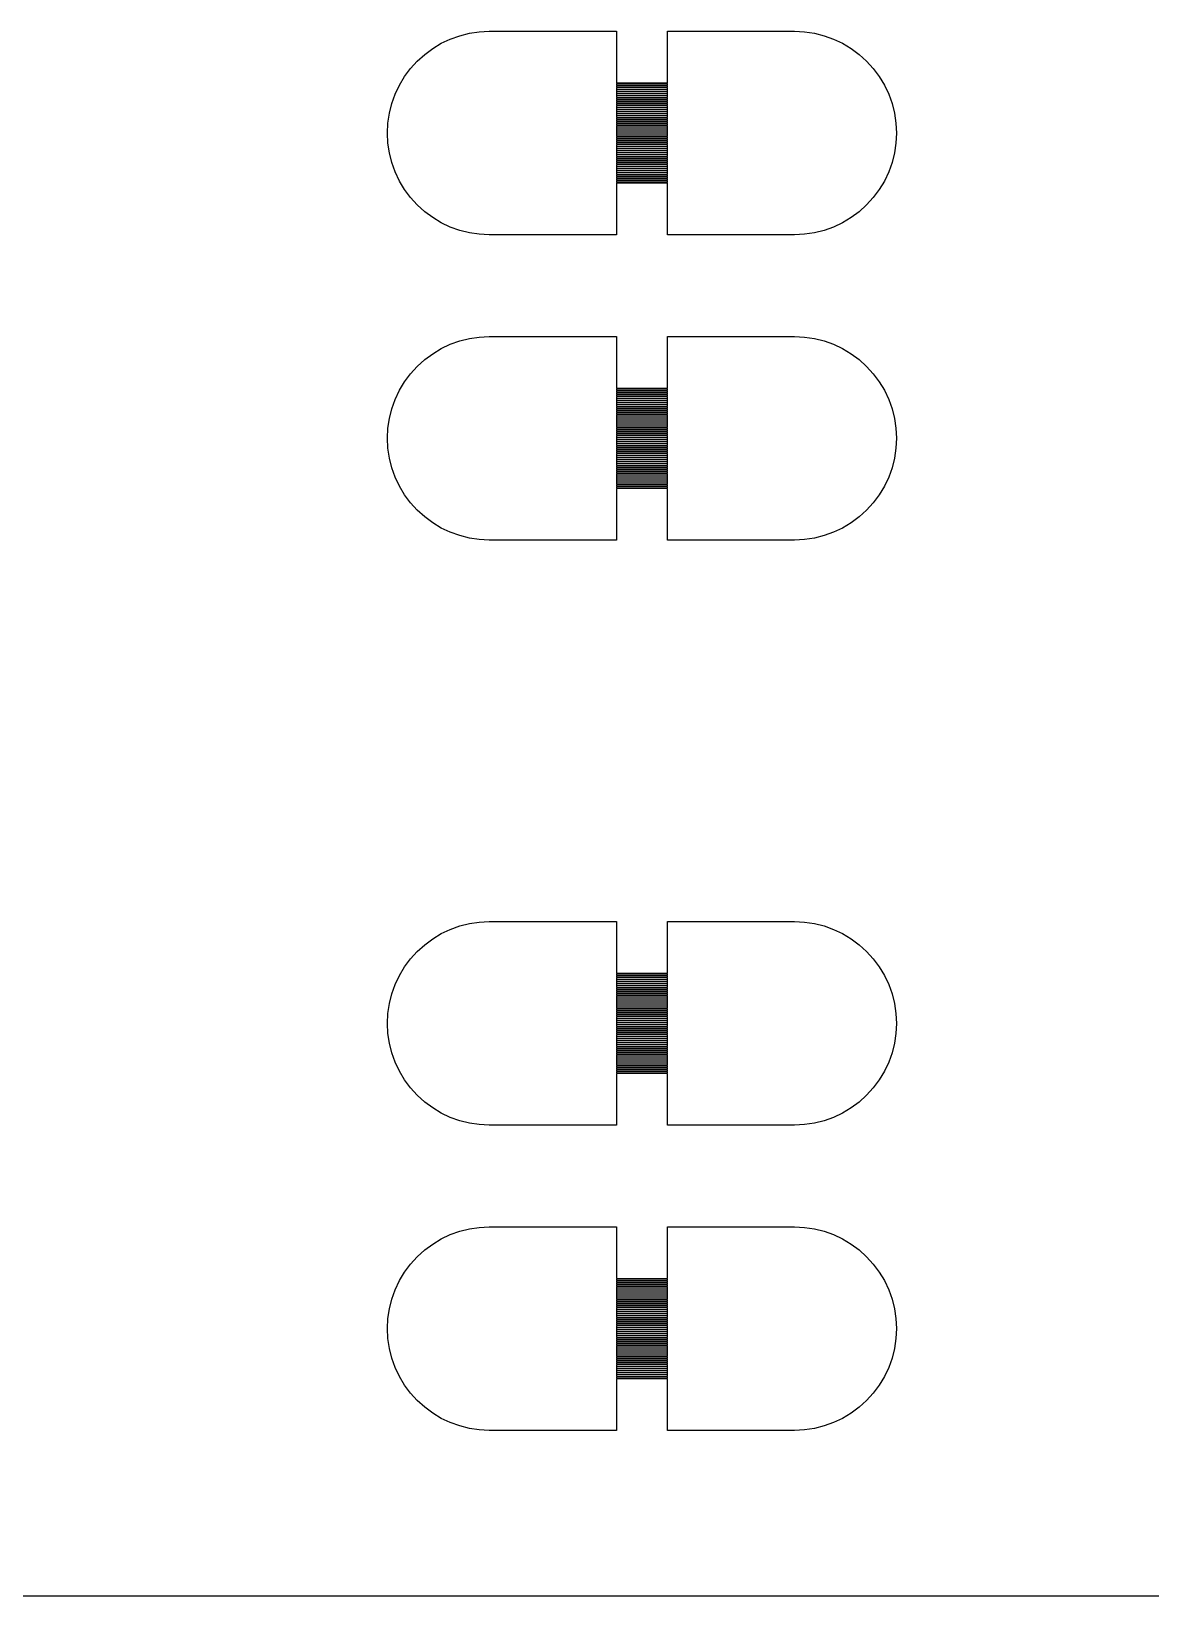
# Model space of a CAD drawing. Extents: x -17 to 84, y -19 to 84.
# Drawn here: x 11.5 to 33.5, y -2.25 to 28.5 of the extents above; entities that cross this region are included whole.
import ezdxf

# ---------------------------------------------------------------- set-up
doc = ezdxf.new("R2010")
doc.units = 0

msp = doc.modelspace()

# ---------------------------------------------------------------- linework, layer by layer
for p, q in [((19.5572, 28.2638), (19.7346, 28.3477)), ((19.7346, 28.3477), (19.9194, 28.4139)), ((19.9194, 28.4139), (20.1098, 28.4616)), ((20.1098, 28.4616), (20.304, 28.4904)), ((20.304, 28.4904), (20.5, 28.5)), ((20.5, 28.5), (23, 28.5)), ((23, 28.5), (23, 27.485)), ((24, 27.485), (24, 28.5)), ((24, 28.5), (26.5, 28.5)), ((26.5, 28.5), (26.696, 28.4904)), ((26.696, 28.4904), (26.8902, 28.4616)), ((26.8902, 28.4616), (27.0806, 28.4139)), ((27.0806, 28.4139), (27.2654, 28.3477)), ((27.2654, 28.3477), (27.4428, 28.2638)), ((19.0858, 27.9142), (19.2312, 28.046)), ((19.2312, 28.046), (19.3889, 28.1629)), ((19.3889, 28.1629), (19.5572, 28.2638)), ((27.4428, 28.2638), (27.6111, 28.1629)), ((27.6111, 28.1629), (27.7688, 28.046)), ((27.7688, 28.046), (27.9142, 27.9142)), ((18.8371, 27.6111), (18.954, 27.7688)), ((18.954, 27.7688), (19.0858, 27.9142)), ((27.9142, 27.9142), (28.046, 27.7688)), ((28.046, 27.7688), (28.1629, 27.6111)), ((18.6523, 27.2654), (18.7362, 27.4428)), ((18.7362, 27.4428), (18.8371, 27.6111)), ((23, 27.485), (24, 27.485)), ((24, 27.475), (23, 27.475)), ((23, 27.475), (23, 27.445)), ((23, 27.445), (24, 27.445)), ((24, 27.435), (23, 27.435)), ((23, 27.435), (23, 27.405)), ((23, 27.405), (24, 27.405)), ((24, 27.395), (23, 27.395)), ((23, 27.395), (23, 27.365)), ((24, 27.445), (24, 27.475)), ((24, 27.405), (24, 27.435)), ((24, 27.365), (24, 27.395)), ((28.1629, 27.6111), (28.2638, 27.4428)), ((28.2638, 27.4428), (28.3477, 27.2654)), ((18.5384, 26.8902), (18.5861, 27.0806)), ((18.5861, 27.0806), (18.6523, 27.2654)), ((23, 27.365), (24, 27.365)), ((24, 27.355), (23, 27.355)), ((23, 27.355), (23, 27.325)), ((23, 27.325), (24, 27.325)), ((24, 27.315), (23, 27.315)), ((23, 27.315), (23, 27.285)), ((23, 27.285), (24, 27.285)), ((24, 27.275), (23, 27.275)), ((23, 27.275), (23, 27.245)), ((23, 27.245), (24, 27.245)), ((24, 27.235), (23, 27.235)), ((23, 27.235), (23, 27.205)), ((23, 27.205), (24, 27.205)), ((24, 27.195), (23, 27.195)), ((23, 27.195), (23, 27.165)), ((23, 27.165), (24, 27.165)), ((24, 27.155), (23, 27.155)), ((23, 27.155), (23, 27.125)), ((23, 27.125), (24, 27.125)), ((24, 27.115), (23, 27.115)), ((23, 27.115), (23, 27.085)), ((23, 27.085), (24, 27.085)), ((24, 27.075), (23, 27.075)), ((23, 27.075), (23, 27.045)), ((24, 27.325), (24, 27.355)), ((24, 27.285), (24, 27.315)), ((24, 27.245), (24, 27.275)), ((24, 27.205), (24, 27.235)), ((24, 27.165), (24, 27.195)), ((24, 27.125), (24, 27.155)), ((24, 27.085), (24, 27.115)), ((24, 27.045), (24, 27.075)), ((28.3477, 27.2654), (28.4139, 27.0806)), ((28.4139, 27.0806), (28.4616, 26.8902)), ((18.5096, 26.696), (18.5384, 26.8902)), ((23, 27.045), (24, 27.045)), ((24, 27.035), (23, 27.035)), ((23, 27.035), (23, 27.005)), ((23, 27.005), (24, 27.005)), ((24, 26.995), (23, 26.995)), ((23, 26.995), (23, 26.965)), ((23, 26.965), (24, 26.965)), ((24, 26.955), (23, 26.955)), ((23, 26.955), (23, 26.925)), ((23, 26.925), (24, 26.925)), ((24, 26.915), (23, 26.915)), ((23, 26.915), (23, 26.885)), ((23, 26.885), (24, 26.885)), ((24, 26.875), (23, 26.875)), ((23, 26.875), (23, 26.845)), ((23, 26.845), (24, 26.845)), ((24, 26.835), (23, 26.835)), ((23, 26.835), (23, 26.805)), ((23, 26.805), (24, 26.805)), ((24, 26.795), (23, 26.795)), ((23, 26.795), (23, 26.765)), ((23, 26.765), (24, 26.765)), ((24, 26.755), (23, 26.755)), ((23, 26.755), (23, 26.725)), ((24, 27.005), (24, 27.035)), ((24, 26.965), (24, 26.995)), ((24, 26.925), (24, 26.955)), ((24, 26.885), (24, 26.915)), ((24, 26.845), (24, 26.875)), ((24, 26.805), (24, 26.835)), ((24, 26.765), (24, 26.795)), ((24, 26.725), (24, 26.755)), ((28.4616, 26.8902), (28.4904, 26.696)), ((18.5, 26.5), (18.5096, 26.696)), ((18.5096, 26.304), (18.5, 26.5)), ((23, 26.725), (24, 26.725)), ((24, 26.715), (23, 26.715)), ((23, 26.715), (23, 26.685)), ((23, 26.685), (24, 26.685)), ((24, 26.675), (23, 26.675)), ((23, 26.675), (23, 26.645)), ((23, 26.645), (24, 26.645)), ((24, 26.635), (23, 26.635)), ((23, 26.635), (23, 26.605)), ((23, 26.605), (24, 26.605)), ((24, 26.595), (23, 26.595)), ((23, 26.595), (23, 26.565)), ((23, 26.565), (24, 26.565)), ((24, 26.555), (23, 26.555)), ((23, 26.555), (23, 26.525)), ((23, 26.525), (24, 26.525)), ((24, 26.515), (23, 26.515)), ((23, 26.515), (23, 26.485)), ((23, 26.485), (24, 26.485)), ((24, 26.475), (23, 26.475)), ((23, 26.475), (23, 26.445)), ((23, 26.445), (24, 26.445)), ((24, 26.685), (24, 26.715)), ((24, 26.645), (24, 26.675)), ((24, 26.605), (24, 26.635)), ((24, 26.565), (24, 26.595)), ((24, 26.525), (24, 26.555)), ((24, 26.485), (24, 26.515)), ((24, 26.445), (24, 26.475)), ((28.4904, 26.696), (28.5, 26.5)), ((28.5, 26.5), (28.4904, 26.304)), ((18.5384, 26.1098), (18.5096, 26.304)), ((24, 26.435), (23, 26.435)), ((23, 26.435), (23, 26.405)), ((23, 26.405), (24, 26.405)), ((24, 26.395), (23, 26.395)), ((23, 26.395), (23, 26.365)), ((23, 26.365), (24, 26.365)), ((24, 26.355), (23, 26.355)), ((23, 26.355), (23, 26.325)), ((23, 26.325), (24, 26.325)), ((24, 26.315), (23, 26.315)), ((23, 26.315), (23, 26.285)), ((23, 26.285), (24, 26.285)), ((24, 26.275), (23, 26.275)), ((23, 26.275), (23, 26.245)), ((23, 26.245), (24, 26.245)), ((24, 26.235), (23, 26.235)), ((23, 26.235), (23, 26.205)), ((23, 26.205), (24, 26.205)), ((24, 26.195), (23, 26.195)), ((23, 26.195), (23, 26.165)), ((23, 26.165), (24, 26.165)), ((24, 26.155), (23, 26.155)), ((23, 26.155), (23, 26.125)), ((24, 26.405), (24, 26.435)), ((24, 26.365), (24, 26.395)), ((24, 26.325), (24, 26.355)), ((24, 26.285), (24, 26.315)), ((24, 26.245), (24, 26.275)), ((24, 26.205), (24, 26.235)), ((24, 26.165), (24, 26.195)), ((24, 26.125), (24, 26.155)), ((28.4904, 26.304), (28.4616, 26.1098)), ((18.5861, 25.9194), (18.5384, 26.1098)), ((18.6523, 25.7346), (18.5861, 25.9194)), ((23, 26.125), (24, 26.125)), ((24, 26.115), (23, 26.115)), ((23, 26.115), (23, 26.085)), ((23, 26.085), (24, 26.085)), ((24, 26.075), (23, 26.075)), ((23, 26.075), (23, 26.045)), ((23, 26.045), (24, 26.045)), ((24, 26.035), (23, 26.035)), ((23, 26.035), (23, 26.005)), ((23, 26.005), (24, 26.005)), ((24, 25.995), (23, 25.995)), ((23, 25.995), (23, 25.965)), ((23, 25.965), (24, 25.965)), ((24, 25.955), (23, 25.955)), ((23, 25.955), (23, 25.925)), ((23, 25.925), (24, 25.925)), ((24, 25.915), (23, 25.915)), ((23, 25.915), (23, 25.885)), ((23, 25.885), (24, 25.885)), ((24, 25.875), (23, 25.875)), ((23, 25.875), (23, 25.845)), ((23, 25.845), (24, 25.845)), ((24, 25.835), (23, 25.835)), ((23, 25.835), (23, 25.805)), ((24, 26.085), (24, 26.115)), ((24, 26.045), (24, 26.075)), ((24, 26.005), (24, 26.035)), ((24, 25.965), (24, 25.995)), ((24, 25.925), (24, 25.955)), ((24, 25.885), (24, 25.915)), ((24, 25.845), (24, 25.875)), ((24, 25.805), (24, 25.835)), ((28.4139, 25.9194), (28.3477, 25.7346)), ((28.4616, 26.1098), (28.4139, 25.9194)), ((18.7362, 25.5572), (18.6523, 25.7346)), ((18.8371, 25.3889), (18.7362, 25.5572)), ((23, 25.805), (24, 25.805)), ((24, 25.795), (23, 25.795)), ((23, 25.795), (23, 25.765)), ((23, 25.765), (24, 25.765)), ((24, 25.755), (23, 25.755)), ((23, 25.755), (23, 25.725)), ((23, 25.725), (24, 25.725)), ((24, 25.715), (23, 25.715)), ((23, 25.715), (23, 25.685)), ((23, 25.685), (24, 25.685)), ((24, 25.675), (23, 25.675)), ((23, 25.675), (23, 25.645)), ((23, 25.645), (24, 25.645)), ((24, 25.635), (23, 25.635)), ((23, 25.635), (23, 25.605)), ((23, 25.605), (24, 25.605)), ((24, 25.595), (23, 25.595)), ((23, 25.595), (23, 25.565)), ((23, 25.565), (24, 25.565)), ((24, 25.555), (23, 25.555)), ((23, 25.555), (23, 25.525)), ((23, 25.525), (24, 25.525)), ((24, 25.765), (24, 25.795)), ((24, 25.725), (24, 25.755)), ((24, 25.685), (24, 25.715)), ((24, 25.645), (24, 25.675)), ((24, 25.605), (24, 25.635)), ((24, 25.565), (24, 25.595)), ((24, 25.525), (24, 25.555)), ((28.2638, 25.5572), (28.1629, 25.3889)), ((28.3477, 25.7346), (28.2638, 25.5572)), ((18.954, 25.2312), (18.8371, 25.3889)), ((19.0858, 25.0858), (18.954, 25.2312)), ((24, 25.515), (23, 25.515)), ((23, 25.515), (23, 24.5)), ((24, 24.5), (24, 25.515)), ((28.046, 25.2312), (27.9142, 25.0858)), ((28.1629, 25.3889), (28.046, 25.2312)), ((19.2312, 24.954), (19.0858, 25.0858)), ((19.3889, 24.8371), (19.2312, 24.954)), ((27.7688, 24.954), (27.6111, 24.8371)), ((27.9142, 25.0858), (27.7688, 24.954)), ((19.5572, 24.7362), (19.3889, 24.8371)), ((19.7346, 24.6523), (19.5572, 24.7362)), ((19.9194, 24.5861), (19.7346, 24.6523)), ((27.2654, 24.6523), (27.0806, 24.5861)), ((27.4428, 24.7362), (27.2654, 24.6523)), ((27.6111, 24.8371), (27.4428, 24.7362)), ((20.1098, 24.5384), (19.9194, 24.5861)), ((20.304, 24.5096), (20.1098, 24.5384)), ((20.5, 24.5), (20.304, 24.5096)), ((23, 24.5), (20.5, 24.5)), ((26.5, 24.5), (24, 24.5)), ((26.696, 24.5096), (26.5, 24.5)), ((26.8902, 24.5384), (26.696, 24.5096)), ((27.0806, 24.5861), (26.8902, 24.5384)), ((19.9194, 22.4139), (20.1098, 22.4616)), ((20.1098, 22.4616), (20.304, 22.4904)), ((20.304, 22.4904), (20.5, 22.5)), ((20.5, 22.5), (23, 22.5)), ((23, 22.5), (23, 21.485)), ((24, 21.485), (24, 22.5)), ((24, 22.5), (26.5, 22.5)), ((26.5, 22.5), (26.696, 22.4904)), ((26.696, 22.4904), (26.8902, 22.4616)), ((26.8902, 22.4616), (27.0806, 22.4139)), ((19.2312, 22.046), (19.3889, 22.1629)), ((19.3889, 22.1629), (19.5572, 22.2638)), ((19.5572, 22.2638), (19.7346, 22.3477)), ((19.7346, 22.3477), (19.9194, 22.4139)), ((27.0806, 22.4139), (27.2654, 22.3477)), ((27.2654, 22.3477), (27.4428, 22.2638)), ((27.4428, 22.2638), (27.6111, 22.1629)), ((27.6111, 22.1629), (27.7688, 22.046)), ((18.954, 21.7688), (19.0858, 21.9142)), ((19.0858, 21.9142), (19.2312, 22.046)), ((27.7688, 22.046), (27.9142, 21.9142)), ((27.9142, 21.9142), (28.046, 21.7688)), ((18.7362, 21.4428), (18.8371, 21.6111)), ((18.8371, 21.6111), (18.954, 21.7688)), ((28.046, 21.7688), (28.1629, 21.6111)), ((28.1629, 21.6111), (28.2638, 21.4428)), ((18.5861, 21.0806), (18.6523, 21.2654)), ((18.6523, 21.2654), (18.7362, 21.4428)), ((23, 21.485), (24, 21.485)), ((24, 21.475), (23, 21.475)), ((23, 21.475), (23, 21.445)), ((23, 21.445), (24, 21.445)), ((24, 21.435), (23, 21.435)), ((23, 21.435), (23, 21.405)), ((23, 21.405), (24, 21.405)), ((24, 21.395), (23, 21.395)), ((23, 21.395), (23, 21.365)), ((23, 21.365), (24, 21.365)), ((24, 21.355), (23, 21.355)), ((23, 21.355), (23, 21.325)), ((23, 21.325), (24, 21.325)), ((24, 21.315), (23, 21.315)), ((23, 21.315), (23, 21.285)), ((23, 21.285), (24, 21.285)), ((24, 21.275), (23, 21.275)), ((23, 21.275), (23, 21.245)), ((23, 21.245), (24, 21.245)), ((24, 21.235), (23, 21.235)), ((23, 21.235), (23, 21.205)), ((24, 21.445), (24, 21.475)), ((24, 21.405), (24, 21.435)), ((24, 21.365), (24, 21.395)), ((24, 21.325), (24, 21.355)), ((24, 21.285), (24, 21.315)), ((24, 21.245), (24, 21.275)), ((24, 21.205), (24, 21.235)), ((28.2638, 21.4428), (28.3477, 21.2654)), ((28.3477, 21.2654), (28.4139, 21.0806)), ((18.5384, 20.8902), (18.5861, 21.0806)), ((23, 21.205), (24, 21.205)), ((24, 21.195), (23, 21.195)), ((23, 21.195), (23, 21.165)), ((23, 21.165), (24, 21.165)), ((24, 21.155), (23, 21.155)), ((23, 21.155), (23, 21.125)), ((23, 21.125), (24, 21.125)), ((24, 21.115), (23, 21.115)), ((23, 21.115), (23, 21.085)), ((23, 21.085), (24, 21.085)), ((24, 21.075), (23, 21.075)), ((23, 21.075), (23, 21.045)), ((23, 21.045), (24, 21.045)), ((24, 21.035), (23, 21.035)), ((23, 21.035), (23, 21.005)), ((23, 21.005), (24, 21.005)), ((24, 20.995), (23, 20.995)), ((23, 20.995), (23, 20.965)), ((23, 20.965), (24, 20.965)), ((24, 20.955), (23, 20.955)), ((23, 20.955), (23, 20.925)), ((23, 20.925), (24, 20.925)), ((24, 20.915), (23, 20.915)), ((23, 20.915), (23, 20.885)), ((24, 21.165), (24, 21.195)), ((24, 21.125), (24, 21.155)), ((24, 21.085), (24, 21.115)), ((24, 21.045), (24, 21.075)), ((24, 21.005), (24, 21.035)), ((24, 20.965), (24, 20.995)), ((24, 20.925), (24, 20.955)), ((24, 20.885), (24, 20.915)), ((28.4139, 21.0806), (28.4616, 20.8902)), ((18.5, 20.5), (18.5096, 20.696)), ((18.5096, 20.696), (18.5384, 20.8902)), ((23, 20.885), (24, 20.885)), ((24, 20.875), (23, 20.875)), ((23, 20.875), (23, 20.845)), ((23, 20.845), (24, 20.845)), ((24, 20.835), (23, 20.835)), ((23, 20.835), (23, 20.805)), ((23, 20.805), (24, 20.805)), ((24, 20.795), (23, 20.795)), ((23, 20.795), (23, 20.765)), ((23, 20.765), (24, 20.765)), ((24, 20.755), (23, 20.755)), ((23, 20.755), (23, 20.725)), ((23, 20.725), (24, 20.725)), ((24, 20.715), (23, 20.715)), ((23, 20.715), (23, 20.685)), ((23, 20.685), (24, 20.685)), ((24, 20.675), (23, 20.675)), ((23, 20.675), (23, 20.645)), ((23, 20.645), (24, 20.645)), ((24, 20.635), (23, 20.635)), ((23, 20.635), (23, 20.605)), ((23, 20.605), (24, 20.605)), ((24, 20.845), (24, 20.875)), ((24, 20.805), (24, 20.835)), ((24, 20.765), (24, 20.795)), ((24, 20.725), (24, 20.755)), ((24, 20.685), (24, 20.715)), ((24, 20.645), (24, 20.675)), ((24, 20.605), (24, 20.635)), ((28.4616, 20.8902), (28.4904, 20.696)), ((28.4904, 20.696), (28.5, 20.5)), ((18.5096, 20.304), (18.5, 20.5)), ((18.5384, 20.1098), (18.5096, 20.304)), ((24, 20.595), (23, 20.595)), ((23, 20.595), (23, 20.565)), ((23, 20.565), (24, 20.565)), ((24, 20.555), (23, 20.555)), ((23, 20.555), (23, 20.525)), ((23, 20.525), (24, 20.525)), ((24, 20.515), (23, 20.515)), ((23, 20.515), (23, 20.485)), ((23, 20.485), (24, 20.485)), ((24, 20.475), (23, 20.475)), ((23, 20.475), (23, 20.445)), ((23, 20.445), (24, 20.445)), ((24, 20.435), (23, 20.435)), ((23, 20.435), (23, 20.405)), ((23, 20.405), (24, 20.405)), ((24, 20.395), (23, 20.395)), ((23, 20.395), (23, 20.365)), ((23, 20.365), (24, 20.365)), ((24, 20.355), (23, 20.355)), ((23, 20.355), (23, 20.325)), ((23, 20.325), (24, 20.325)), ((24, 20.315), (23, 20.315)), ((23, 20.315), (23, 20.285)), ((24, 20.565), (24, 20.595)), ((24, 20.525), (24, 20.555)), ((24, 20.485), (24, 20.515)), ((24, 20.445), (24, 20.475)), ((24, 20.405), (24, 20.435)), ((24, 20.365), (24, 20.395)), ((24, 20.325), (24, 20.355)), ((24, 20.285), (24, 20.315)), ((28.4904, 20.304), (28.4616, 20.1098)), ((28.5, 20.5), (28.4904, 20.304)), ((18.5861, 19.9194), (18.5384, 20.1098)), ((23, 20.285), (24, 20.285)), ((24, 20.275), (23, 20.275)), ((23, 20.275), (23, 20.245)), ((23, 20.245), (24, 20.245)), ((24, 20.235), (23, 20.235)), ((23, 20.235), (23, 20.205)), ((23, 20.205), (24, 20.205)), ((24, 20.195), (23, 20.195)), ((23, 20.195), (23, 20.165)), ((23, 20.165), (24, 20.165)), ((24, 20.155), (23, 20.155)), ((23, 20.155), (23, 20.125)), ((23, 20.125), (24, 20.125)), ((24, 20.115), (23, 20.115)), ((23, 20.115), (23, 20.085)), ((23, 20.085), (24, 20.085)), ((24, 20.075), (23, 20.075)), ((23, 20.075), (23, 20.045)), ((23, 20.045), (24, 20.045)), ((24, 20.035), (23, 20.035)), ((23, 20.035), (23, 20.005)), ((23, 20.005), (24, 20.005)), ((24, 19.995), (23, 19.995)), ((23, 19.995), (23, 19.965)), ((24, 20.245), (24, 20.275)), ((24, 20.205), (24, 20.235)), ((24, 20.165), (24, 20.195)), ((24, 20.125), (24, 20.155)), ((24, 20.085), (24, 20.115)), ((24, 20.045), (24, 20.075)), ((24, 20.005), (24, 20.035)), ((24, 19.965), (24, 19.995)), ((28.4616, 20.1098), (28.4139, 19.9194)), ((18.6523, 19.7346), (18.5861, 19.9194)), ((18.7362, 19.5572), (18.6523, 19.7346)), ((23, 19.965), (24, 19.965)), ((24, 19.955), (23, 19.955)), ((23, 19.955), (23, 19.925)), ((23, 19.925), (24, 19.925)), ((24, 19.915), (23, 19.915)), ((23, 19.915), (23, 19.885)), ((23, 19.885), (24, 19.885)), ((24, 19.875), (23, 19.875)), ((23, 19.875), (23, 19.845)), ((23, 19.845), (24, 19.845)), ((24, 19.835), (23, 19.835)), ((23, 19.835), (23, 19.805)), ((23, 19.805), (24, 19.805)), ((24, 19.795), (23, 19.795)), ((23, 19.795), (23, 19.765)), ((23, 19.765), (24, 19.765)), ((24, 19.755), (23, 19.755)), ((23, 19.755), (23, 19.725)), ((23, 19.725), (24, 19.725)), ((24, 19.715), (23, 19.715)), ((23, 19.715), (23, 19.685)), ((23, 19.685), (24, 19.685)), ((24, 19.925), (24, 19.955)), ((24, 19.885), (24, 19.915)), ((24, 19.845), (24, 19.875)), ((24, 19.805), (24, 19.835)), ((24, 19.765), (24, 19.795)), ((24, 19.725), (24, 19.755)), ((24, 19.685), (24, 19.715)), ((28.3477, 19.7346), (28.2638, 19.5572)), ((28.4139, 19.9194), (28.3477, 19.7346)), ((18.8371, 19.3889), (18.7362, 19.5572)), ((18.954, 19.2312), (18.8371, 19.3889)), ((24, 19.675), (23, 19.675)), ((23, 19.675), (23, 19.645)), ((23, 19.645), (24, 19.645)), ((24, 19.635), (23, 19.635)), ((23, 19.635), (23, 19.605)), ((23, 19.605), (24, 19.605)), ((24, 19.595), (23, 19.595)), ((23, 19.595), (23, 19.565)), ((23, 19.565), (24, 19.565)), ((24, 19.555), (23, 19.555)), ((23, 19.555), (23, 19.525)), ((23, 19.525), (24, 19.525)), ((24, 19.515), (23, 19.515)), ((23, 19.515), (23, 18.5)), ((24, 19.645), (24, 19.675)), ((24, 19.605), (24, 19.635)), ((24, 19.565), (24, 19.595)), ((24, 19.525), (24, 19.555)), ((24, 18.5), (24, 19.515)), ((28.1629, 19.3889), (28.046, 19.2312)), ((28.2638, 19.5572), (28.1629, 19.3889)), ((19.0858, 19.0858), (18.954, 19.2312)), ((19.2312, 18.954), (19.0858, 19.0858)), ((27.9142, 19.0858), (27.7688, 18.954)), ((28.046, 19.2312), (27.9142, 19.0858)), ((19.3889, 18.8371), (19.2312, 18.954)), ((19.5572, 18.7362), (19.3889, 18.8371)), ((27.6111, 18.8371), (27.4428, 18.7362)), ((27.7688, 18.954), (27.6111, 18.8371)), ((19.7346, 18.6523), (19.5572, 18.7362)), ((19.9194, 18.5861), (19.7346, 18.6523)), ((20.1098, 18.5384), (19.9194, 18.5861)), ((20.304, 18.5096), (20.1098, 18.5384)), ((20.5, 18.5), (20.304, 18.5096)), ((23, 18.5), (20.5, 18.5)), ((26.5, 18.5), (24, 18.5)), ((26.696, 18.5096), (26.5, 18.5)), ((26.8902, 18.5384), (26.696, 18.5096)), ((27.0806, 18.5861), (26.8902, 18.5384)), ((27.2654, 18.6523), (27.0806, 18.5861)), ((27.4428, 18.7362), (27.2654, 18.6523)), ((19.3889, 10.6629), (19.5572, 10.7638)), ((19.5572, 10.7638), (19.7346, 10.8477)), ((19.7346, 10.8477), (19.9194, 10.9139)), ((19.9194, 10.9139), (20.1098, 10.9616)), ((20.1098, 10.9616), (20.304, 10.9904)), ((20.304, 10.9904), (20.5, 11)), ((20.5, 11), (23, 11)), ((23, 11), (23, 9.98499)), ((24, 9.98499), (24, 11)), ((24, 11), (26.5, 11)), ((26.5, 11), (26.696, 10.9904)), ((26.696, 10.9904), (26.8902, 10.9616)), ((26.8902, 10.9616), (27.0806, 10.9139)), ((27.0806, 10.9139), (27.2654, 10.8477)), ((27.2654, 10.8477), (27.4428, 10.7638)), ((27.4428, 10.7638), (27.6111, 10.6629)), ((19.0858, 10.4142), (19.2312, 10.546)), ((19.2312, 10.546), (19.3889, 10.6629)), ((27.6111, 10.6629), (27.7688, 10.546)), ((27.7688, 10.546), (27.9142, 10.4142)), ((18.8371, 10.1111), (18.954, 10.2688)), ((18.954, 10.2688), (19.0858, 10.4142)), ((27.9142, 10.4142), (28.046, 10.2688)), ((28.046, 10.2688), (28.1629, 10.1111)), ((18.6523, 9.76537), (18.7362, 9.94278)), ((18.7362, 9.94278), (18.8371, 10.1111)), ((23, 9.98499), (24, 9.98499)), ((24, 9.97499), (23, 9.97499)), ((23, 9.97499), (23, 9.94499)), ((23, 9.94499), (24, 9.94499)), ((24, 9.935), (23, 9.935)), ((23, 9.935), (23, 9.905)), ((23, 9.905), (24, 9.905)), ((24, 9.89499), (23, 9.89499)), ((23, 9.89499), (23, 9.86499)), ((23, 9.86499), (24, 9.86499)), ((24, 9.855), (23, 9.855)), ((23, 9.855), (23, 9.825)), ((24, 9.94499), (24, 9.97499)), ((24, 9.905), (24, 9.935)), ((24, 9.86499), (24, 9.89499)), ((24, 9.825), (24, 9.855)), ((28.1629, 10.1111), (28.2638, 9.94278)), ((28.2638, 9.94278), (28.3477, 9.76537)), ((18.5384, 9.39017), (18.5861, 9.58057)), ((18.5861, 9.58057), (18.6523, 9.76537)), ((23, 9.825), (24, 9.825)), ((24, 9.81499), (23, 9.81499)), ((23, 9.81499), (23, 9.78499)), ((23, 9.78499), (24, 9.78499)), ((24, 9.77499), (23, 9.77499)), ((23, 9.77499), (23, 9.745)), ((23, 9.745), (24, 9.745)), ((24, 9.73499), (23, 9.73499)), ((23, 9.73499), (23, 9.70499)), ((23, 9.70499), (24, 9.70499)), ((24, 9.69499), (23, 9.69499)), ((23, 9.69499), (23, 9.66499)), ((23, 9.66499), (24, 9.66499)), ((24, 9.655), (23, 9.655)), ((23, 9.655), (23, 9.625)), ((23, 9.625), (24, 9.625)), ((24, 9.61499), (23, 9.61499)), ((23, 9.61499), (23, 9.58499)), ((23, 9.58499), (24, 9.58499)), ((24, 9.575), (23, 9.575)), ((23, 9.575), (23, 9.545)), ((23, 9.545), (24, 9.545)), ((24, 9.53499), (23, 9.53499)), ((23, 9.53499), (23, 9.50499)), ((24, 9.78499), (24, 9.81499)), ((24, 9.745), (24, 9.77499)), ((24, 9.70499), (24, 9.73499)), ((24, 9.66499), (24, 9.69499)), ((24, 9.625), (24, 9.655)), ((24, 9.58499), (24, 9.61499)), ((24, 9.545), (24, 9.575)), ((24, 9.50499), (24, 9.53499)), ((28.3477, 9.76537), (28.4139, 9.58057)), ((28.4139, 9.58057), (28.4616, 9.39017)), ((18.5096, 9.19603), (18.5384, 9.39017)), ((23, 9.50499), (24, 9.50499)), ((24, 9.495), (23, 9.495)), ((23, 9.495), (23, 9.465)), ((23, 9.465), (24, 9.465)), ((24, 9.45499), (23, 9.45499)), ((23, 9.45499), (23, 9.42499)), ((23, 9.42499), (24, 9.42499)), ((24, 9.41499), (23, 9.41499)), ((23, 9.41499), (23, 9.38499)), ((23, 9.38499), (24, 9.38499)), ((24, 9.375), (23, 9.375)), ((23, 9.375), (23, 9.34499)), ((23, 9.34499), (24, 9.34499)), ((24, 9.33499), (23, 9.33499)), ((23, 9.33499), (23, 9.30499)), ((23, 9.30499), (24, 9.30499)), ((24, 9.295), (23, 9.295)), ((23, 9.295), (23, 9.265)), ((23, 9.265), (24, 9.265)), ((24, 9.25499), (23, 9.25499)), ((23, 9.25499), (23, 9.22499)), ((24, 9.465), (24, 9.495)), ((24, 9.42499), (24, 9.45499)), ((24, 9.38499), (24, 9.41499)), ((24, 9.34499), (24, 9.375)), ((24, 9.30499), (24, 9.33499)), ((24, 9.265), (24, 9.295)), ((24, 9.22499), (24, 9.25499)), ((28.4616, 9.39017), (28.4904, 9.19603)), ((18.5, 9), (18.5096, 9.19603)), ((18.5096, 8.80397), (18.5, 9)), ((23, 9.22499), (24, 9.22499)), ((24, 9.215), (23, 9.215)), ((23, 9.215), (23, 9.185)), ((23, 9.185), (24, 9.185)), ((24, 9.17499), (23, 9.17499)), ((23, 9.17499), (23, 9.14499)), ((23, 9.14499), (24, 9.14499)), ((24, 9.13499), (23, 9.13499)), ((23, 9.13499), (23, 9.105)), ((23, 9.105), (24, 9.105)), ((24, 9.09499), (23, 9.09499)), ((23, 9.09499), (23, 9.06499)), ((23, 9.06499), (24, 9.06499)), ((24, 9.05499), (23, 9.05499)), ((23, 9.05499), (23, 9.02499)), ((23, 9.02499), (24, 9.02499)), ((24, 9.015), (23, 9.015)), ((23, 9.015), (23, 8.985)), ((23, 8.985), (24, 8.985)), ((24, 8.97501), (23, 8.97501)), ((23, 8.97501), (23, 8.94501)), ((23, 8.94501), (24, 8.94501)), ((24, 8.93501), (23, 8.93501)), ((23, 8.93501), (23, 8.90501)), ((24, 9.185), (24, 9.215)), ((24, 9.14499), (24, 9.17499)), ((24, 9.105), (24, 9.13499)), ((24, 9.06499), (24, 9.09499)), ((24, 9.02499), (24, 9.05499)), ((24, 8.985), (24, 9.015)), ((24, 8.94501), (24, 8.97501)), ((24, 8.90501), (24, 8.93501)), ((28.4904, 9.19603), (28.5, 9)), ((28.5, 9), (28.4904, 8.80397)), ((18.5384, 8.60983), (18.5096, 8.80397)), ((23, 8.90501), (24, 8.90501)), ((24, 8.895), (23, 8.895)), ((23, 8.895), (23, 8.86501)), ((23, 8.86501), (24, 8.86501)), ((24, 8.85501), (23, 8.85501)), ((23, 8.85501), (23, 8.82501)), ((23, 8.82501), (24, 8.82501)), ((24, 8.815), (23, 8.815)), ((23, 8.815), (23, 8.785)), ((23, 8.785), (24, 8.785)), ((24, 8.77501), (23, 8.77501)), ((23, 8.77501), (23, 8.74501)), ((23, 8.74501), (24, 8.74501)), ((24, 8.735), (23, 8.735)), ((23, 8.735), (23, 8.705)), ((23, 8.705), (24, 8.705)), ((24, 8.69501), (23, 8.69501)), ((23, 8.69501), (23, 8.66501)), ((23, 8.66501), (24, 8.66501)), ((24, 8.65501), (23, 8.65501)), ((23, 8.65501), (23, 8.625)), ((23, 8.625), (24, 8.625)), ((24, 8.61501), (23, 8.61501)), ((23, 8.61501), (23, 8.58501)), ((24, 8.86501), (24, 8.895)), ((24, 8.82501), (24, 8.85501)), ((24, 8.785), (24, 8.815)), ((24, 8.74501), (24, 8.77501)), ((24, 8.705), (24, 8.735)), ((24, 8.66501), (24, 8.69501)), ((24, 8.625), (24, 8.65501)), ((24, 8.58501), (24, 8.61501)), ((28.4904, 8.80397), (28.4616, 8.60983)), ((18.5861, 8.41943), (18.5384, 8.60983)), ((18.6523, 8.23463), (18.5861, 8.41943)), ((23, 8.58501), (24, 8.58501)), ((24, 8.57501), (23, 8.57501)), ((23, 8.57501), (23, 8.54501)), ((23, 8.54501), (24, 8.54501)), ((24, 8.535), (23, 8.535)), ((23, 8.535), (23, 8.505)), ((23, 8.505), (24, 8.505)), ((24, 8.49501), (23, 8.49501)), ((23, 8.49501), (23, 8.46501)), ((23, 8.46501), (24, 8.46501)), ((24, 8.455), (23, 8.455)), ((23, 8.455), (23, 8.425)), ((23, 8.425), (24, 8.425)), ((24, 8.41501), (23, 8.41501)), ((23, 8.41501), (23, 8.38501)), ((23, 8.38501), (24, 8.38501)), ((24, 8.375), (23, 8.375)), ((23, 8.375), (23, 8.345)), ((23, 8.345), (24, 8.345)), ((24, 8.33501), (23, 8.33501)), ((23, 8.33501), (23, 8.30501)), ((23, 8.30501), (24, 8.30501)), ((24, 8.54501), (24, 8.57501)), ((24, 8.505), (24, 8.535)), ((24, 8.46501), (24, 8.49501)), ((24, 8.425), (24, 8.455)), ((24, 8.38501), (24, 8.41501)), ((24, 8.345), (24, 8.375)), ((24, 8.30501), (24, 8.33501)), ((28.4139, 8.41943), (28.3477, 8.23463)), ((28.4616, 8.60983), (28.4139, 8.41943)), ((18.7362, 8.05722), (18.6523, 8.23463)), ((18.8371, 7.88887), (18.7362, 8.05722)), ((24, 8.29501), (23, 8.29501)), ((23, 8.29501), (23, 8.26501)), ((23, 8.26501), (24, 8.26501)), ((24, 8.255), (23, 8.255)), ((23, 8.255), (23, 8.22501)), ((23, 8.22501), (24, 8.22501)), ((24, 8.21501), (23, 8.21501)), ((23, 8.21501), (23, 8.18501)), ((23, 8.18501), (24, 8.18501)), ((24, 8.175), (23, 8.175)), ((23, 8.175), (23, 8.145)), ((23, 8.145), (24, 8.145)), ((24, 8.13501), (23, 8.13501)), ((23, 8.13501), (23, 8.10501)), ((23, 8.10501), (24, 8.10501)), ((24, 8.095), (23, 8.095)), ((23, 8.095), (23, 8.065)), ((23, 8.065), (24, 8.065)), ((24, 8.05501), (23, 8.05501)), ((23, 8.05501), (23, 8.02501)), ((23, 8.02501), (24, 8.02501)), ((24, 8.01501), (23, 8.01501)), ((23, 8.01501), (23, 7)), ((24, 8.26501), (24, 8.29501)), ((24, 8.22501), (24, 8.255)), ((24, 8.18501), (24, 8.21501)), ((24, 8.145), (24, 8.175)), ((24, 8.10501), (24, 8.13501)), ((24, 8.065), (24, 8.095)), ((24, 8.02501), (24, 8.05501)), ((24, 7), (24, 8.01501)), ((28.2638, 8.05722), (28.1629, 7.88887)), ((28.3477, 8.23463), (28.2638, 8.05722)), ((18.954, 7.73122), (18.8371, 7.88887)), ((19.0858, 7.5858), (18.954, 7.73122)), ((28.046, 7.73122), (27.9142, 7.5858)), ((28.1629, 7.88887), (28.046, 7.73122)), ((19.2312, 7.45398), (19.0858, 7.5858)), ((19.3889, 7.33707), (19.2312, 7.45398)), ((27.7688, 7.45398), (27.6111, 7.33707)), ((27.9142, 7.5858), (27.7688, 7.45398)), ((19.5572, 7.23616), (19.3889, 7.33707)), ((19.7346, 7.15225), (19.5572, 7.23616)), ((19.9194, 7.08612), (19.7346, 7.15225)), ((20.1098, 7.03844), (19.9194, 7.08612)), ((27.0806, 7.08612), (26.8902, 7.03844)), ((27.2654, 7.15225), (27.0806, 7.08612)), ((27.4428, 7.23616), (27.2654, 7.15225)), ((27.6111, 7.33707), (27.4428, 7.23616)), ((20.304, 7.00964), (20.1098, 7.03844)), ((20.5, 7), (20.304, 7.00964)), ((23, 7), (20.5, 7)), ((26.5, 7), (24, 7)), ((26.696, 7.00964), (26.5, 7)), ((26.8902, 7.03844), (26.696, 7.00964)), ((19.9194, 4.91388), (20.1098, 4.96156)), ((20.1098, 4.96156), (20.304, 4.99036)), ((20.304, 4.99036), (20.5, 5)), ((20.5, 5), (23, 5)), ((23, 5), (23, 3.98499)), ((24, 3.98499), (24, 5)), ((24, 5), (26.5, 5)), ((26.5, 5), (26.696, 4.99036)), ((26.696, 4.99036), (26.8902, 4.96156)), ((26.8902, 4.96156), (27.0806, 4.91388)), ((19.2312, 4.54602), (19.3889, 4.66293)), ((19.3889, 4.66293), (19.5572, 4.76384)), ((19.5572, 4.76384), (19.7346, 4.84775)), ((19.7346, 4.84775), (19.9194, 4.91388)), ((27.0806, 4.91388), (27.2654, 4.84775)), ((27.2654, 4.84775), (27.4428, 4.76384)), ((27.4428, 4.76384), (27.6111, 4.66293)), ((27.6111, 4.66293), (27.7688, 4.54602)), ((18.954, 4.26878), (19.0858, 4.4142)), ((19.0858, 4.4142), (19.2312, 4.54602)), ((27.7688, 4.54602), (27.9142, 4.4142)), ((27.9142, 4.4142), (28.046, 4.26878)), ((18.7362, 3.94278), (18.8371, 4.11113)), ((18.8371, 4.11113), (18.954, 4.26878)), ((28.046, 4.26878), (28.1629, 4.11113)), ((28.1629, 4.11113), (28.2638, 3.94278)), ((18.5861, 3.58057), (18.6523, 3.76537)), ((18.6523, 3.76537), (18.7362, 3.94278)), ((23, 3.98499), (24, 3.98499)), ((24, 3.97499), (23, 3.97499)), ((23, 3.97499), (23, 3.94499)), ((23, 3.94499), (24, 3.94499)), ((24, 3.935), (23, 3.935)), ((23, 3.935), (23, 3.905)), ((23, 3.905), (24, 3.905)), ((24, 3.89499), (23, 3.89499)), ((23, 3.89499), (23, 3.86499)), ((23, 3.86499), (24, 3.86499)), ((24, 3.855), (23, 3.855)), ((23, 3.855), (23, 3.825)), ((23, 3.825), (24, 3.825)), ((24, 3.81499), (23, 3.81499)), ((23, 3.81499), (23, 3.78499)), ((23, 3.78499), (24, 3.78499)), ((24, 3.77499), (23, 3.77499)), ((23, 3.77499), (23, 3.745)), ((23, 3.745), (24, 3.745)), ((24, 3.73499), (23, 3.73499)), ((23, 3.73499), (23, 3.70499)), ((23, 3.70499), (24, 3.70499)), ((24, 3.69499), (23, 3.69499)), ((23, 3.69499), (23, 3.66499)), ((24, 3.94499), (24, 3.97499)), ((24, 3.905), (24, 3.935)), ((24, 3.86499), (24, 3.89499)), ((24, 3.825), (24, 3.855)), ((24, 3.78499), (24, 3.81499)), ((24, 3.745), (24, 3.77499)), ((24, 3.70499), (24, 3.73499)), ((24, 3.66499), (24, 3.69499)), ((28.2638, 3.94278), (28.3477, 3.76537)), ((28.3477, 3.76537), (28.4139, 3.58057)), ((18.5096, 3.19603), (18.5384, 3.39017)), ((18.5384, 3.39017), (18.5861, 3.58057)), ((23, 3.66499), (24, 3.66499)), ((24, 3.655), (23, 3.655)), ((23, 3.655), (23, 3.625)), ((23, 3.625), (24, 3.625)), ((24, 3.61499), (23, 3.61499)), ((23, 3.61499), (23, 3.58499)), ((23, 3.58499), (24, 3.58499)), ((24, 3.575), (23, 3.575)), ((23, 3.575), (23, 3.545)), ((23, 3.545), (24, 3.545)), ((24, 3.53499), (23, 3.53499)), ((23, 3.53499), (23, 3.50499)), ((23, 3.50499), (24, 3.50499)), ((24, 3.495), (23, 3.495)), ((23, 3.495), (23, 3.465)), ((23, 3.465), (24, 3.465)), ((24, 3.45499), (23, 3.45499)), ((23, 3.45499), (23, 3.42499)), ((23, 3.42499), (24, 3.42499)), ((24, 3.41499), (23, 3.41499)), ((23, 3.41499), (23, 3.38499)), ((23, 3.38499), (24, 3.38499)), ((24, 3.625), (24, 3.655)), ((24, 3.58499), (24, 3.61499)), ((24, 3.545), (24, 3.575)), ((24, 3.50499), (24, 3.53499)), ((24, 3.465), (24, 3.495)), ((24, 3.42499), (24, 3.45499)), ((24, 3.38499), (24, 3.41499)), ((28.4139, 3.58057), (28.4616, 3.39017)), ((28.4616, 3.39017), (28.4904, 3.19603)), ((18.5, 3), (18.5096, 3.19603)), ((24, 3.375), (23, 3.375)), ((23, 3.375), (23, 3.34499)), ((23, 3.34499), (24, 3.34499)), ((24, 3.33499), (23, 3.33499)), ((23, 3.33499), (23, 3.30499)), ((23, 3.30499), (24, 3.30499)), ((24, 3.295), (23, 3.295)), ((23, 3.295), (23, 3.265)), ((23, 3.265), (24, 3.265)), ((24, 3.25499), (23, 3.25499)), ((23, 3.25499), (23, 3.22499)), ((23, 3.22499), (24, 3.22499)), ((24, 3.215), (23, 3.215)), ((23, 3.215), (23, 3.185)), ((23, 3.185), (24, 3.185)), ((24, 3.17499), (23, 3.17499)), ((23, 3.17499), (23, 3.14499)), ((23, 3.14499), (24, 3.14499)), ((24, 3.13499), (23, 3.13499)), ((23, 3.13499), (23, 3.105)), ((23, 3.105), (24, 3.105)), ((24, 3.09499), (23, 3.09499)), ((23, 3.09499), (23, 3.06499)), ((24, 3.34499), (24, 3.375)), ((24, 3.30499), (24, 3.33499)), ((24, 3.265), (24, 3.295)), ((24, 3.22499), (24, 3.25499)), ((24, 3.185), (24, 3.215)), ((24, 3.14499), (24, 3.17499)), ((24, 3.105), (24, 3.13499)), ((24, 3.06499), (24, 3.09499)), ((28.4904, 3.19603), (28.5, 3)), ((18.5096, 2.80397), (18.5, 3)), ((18.5384, 2.60983), (18.5096, 2.80397)), ((23, 3.06499), (24, 3.06499)), ((24, 3.05499), (23, 3.05499)), ((23, 3.05499), (23, 3.02499)), ((23, 3.02499), (24, 3.02499)), ((24, 3.015), (23, 3.015)), ((23, 3.015), (23, 2.985)), ((23, 2.985), (24, 2.985)), ((24, 2.97501), (23, 2.97501)), ((23, 2.97501), (23, 2.94501)), ((23, 2.94501), (24, 2.94501)), ((24, 2.93501), (23, 2.93501)), ((23, 2.93501), (23, 2.90501)), ((23, 2.90501), (24, 2.90501)), ((24, 2.895), (23, 2.895)), ((23, 2.895), (23, 2.86501)), ((23, 2.86501), (24, 2.86501)), ((24, 2.85501), (23, 2.85501)), ((23, 2.85501), (23, 2.82501)), ((23, 2.82501), (24, 2.82501)), ((24, 2.815), (23, 2.815)), ((23, 2.815), (23, 2.785)), ((23, 2.785), (24, 2.785)), ((24, 2.77501), (23, 2.77501)), ((23, 2.77501), (23, 2.74501)), ((24, 3.02499), (24, 3.05499)), ((24, 2.985), (24, 3.015)), ((24, 2.94501), (24, 2.97501)), ((24, 2.90501), (24, 2.93501)), ((24, 2.86501), (24, 2.895)), ((24, 2.82501), (24, 2.85501)), ((24, 2.785), (24, 2.815)), ((24, 2.74501), (24, 2.77501)), ((28.4904, 2.80397), (28.4616, 2.60983)), ((28.5, 3), (28.4904, 2.80397)), ((18.5861, 2.41943), (18.5384, 2.60983)), ((23, 2.74501), (24, 2.74501)), ((24, 2.735), (23, 2.735)), ((23, 2.735), (23, 2.705)), ((23, 2.705), (24, 2.705)), ((24, 2.69501), (23, 2.69501)), ((23, 2.69501), (23, 2.66501)), ((23, 2.66501), (24, 2.66501)), ((24, 2.65501), (23, 2.65501)), ((23, 2.65501), (23, 2.625)), ((23, 2.625), (24, 2.625)), ((24, 2.61501), (23, 2.61501)), ((23, 2.61501), (23, 2.58501)), ((23, 2.58501), (24, 2.58501)), ((24, 2.57501), (23, 2.57501)), ((23, 2.57501), (23, 2.54501)), ((23, 2.54501), (24, 2.54501)), ((24, 2.535), (23, 2.535)), ((23, 2.535), (23, 2.505)), ((23, 2.505), (24, 2.505)), ((24, 2.49501), (23, 2.49501)), ((23, 2.49501), (23, 2.46501)), ((23, 2.46501), (24, 2.46501)), ((24, 2.705), (24, 2.735)), ((24, 2.66501), (24, 2.69501)), ((24, 2.625), (24, 2.65501)), ((24, 2.58501), (24, 2.61501)), ((24, 2.54501), (24, 2.57501)), ((24, 2.505), (24, 2.535)), ((24, 2.46501), (24, 2.49501)), ((28.4616, 2.60983), (28.4139, 2.41943)), ((18.6523, 2.23463), (18.5861, 2.41943)), ((18.7362, 2.05722), (18.6523, 2.23463)), ((24, 2.455), (23, 2.455)), ((23, 2.455), (23, 2.425)), ((23, 2.425), (24, 2.425)), ((24, 2.41501), (23, 2.41501)), ((23, 2.41501), (23, 2.38501)), ((23, 2.38501), (24, 2.38501)), ((24, 2.375), (23, 2.375)), ((23, 2.375), (23, 2.345)), ((23, 2.345), (24, 2.345)), ((24, 2.33501), (23, 2.33501)), ((23, 2.33501), (23, 2.30501)), ((23, 2.30501), (24, 2.30501)), ((24, 2.29501), (23, 2.29501)), ((23, 2.29501), (23, 2.26501)), ((23, 2.26501), (24, 2.26501)), ((24, 2.255), (23, 2.255)), ((23, 2.255), (23, 2.22501)), ((23, 2.22501), (24, 2.22501)), ((24, 2.21501), (23, 2.21501)), ((23, 2.21501), (23, 2.18501)), ((23, 2.18501), (24, 2.18501)), ((24, 2.175), (23, 2.175)), ((23, 2.175), (23, 2.145)), ((24, 2.425), (24, 2.455)), ((24, 2.38501), (24, 2.41501)), ((24, 2.345), (24, 2.375)), ((24, 2.30501), (24, 2.33501)), ((24, 2.26501), (24, 2.29501)), ((24, 2.22501), (24, 2.255)), ((24, 2.18501), (24, 2.21501)), ((24, 2.145), (24, 2.175)), ((28.3477, 2.23463), (28.2638, 2.05722)), ((28.4139, 2.41943), (28.3477, 2.23463)), ((18.8371, 1.88887), (18.7362, 2.05722)), ((18.954, 1.73122), (18.8371, 1.88887)), ((23, 2.145), (24, 2.145)), ((24, 2.13501), (23, 2.13501)), ((23, 2.13501), (23, 2.10501)), ((23, 2.10501), (24, 2.10501)), ((24, 2.095), (23, 2.095)), ((23, 2.095), (23, 2.065)), ((23, 2.065), (24, 2.065)), ((24, 2.05501), (23, 2.05501)), ((23, 2.05501), (23, 2.02501)), ((23, 2.02501), (24, 2.02501)), ((24, 2.01501), (23, 2.01501)), ((23, 2.01501), (23, 1)), ((24, 2.10501), (24, 2.13501)), ((24, 2.065), (24, 2.095)), ((24, 2.02501), (24, 2.05501)), ((24, 1), (24, 2.01501)), ((28.1629, 1.88887), (28.046, 1.73122)), ((28.2638, 2.05722), (28.1629, 1.88887)), ((19.0858, 1.5858), (18.954, 1.73122)), ((19.2312, 1.45398), (19.0858, 1.5858)), ((27.9142, 1.5858), (27.7688, 1.45398)), ((28.046, 1.73122), (27.9142, 1.5858)), ((19.3889, 1.33707), (19.2312, 1.45398)), ((19.5572, 1.23616), (19.3889, 1.33707)), ((19.7346, 1.15225), (19.5572, 1.23616)), ((27.4428, 1.23616), (27.2654, 1.15225)), ((27.6111, 1.33707), (27.4428, 1.23616)), ((27.7688, 1.45398), (27.6111, 1.33707)), ((19.9194, 1.08612), (19.7346, 1.15225)), ((20.1098, 1.03844), (19.9194, 1.08612)), ((20.304, 1.00964), (20.1098, 1.03844)), ((20.5, 1), (20.304, 1.00964)), ((23, 1), (20.5, 1)), ((26.5, 1), (24, 1)), ((26.696, 1.00964), (26.5, 1)), ((26.8902, 1.03844), (26.696, 1.00964)), ((27.0806, 1.08612), (26.8902, 1.03844)), ((27.2654, 1.15225), (27.0806, 1.08612)), ((-2.25, -2.25), (66.75, -2.25))]:
    msp.add_line(p, q)

doc.saveas('drawing.dxf')
